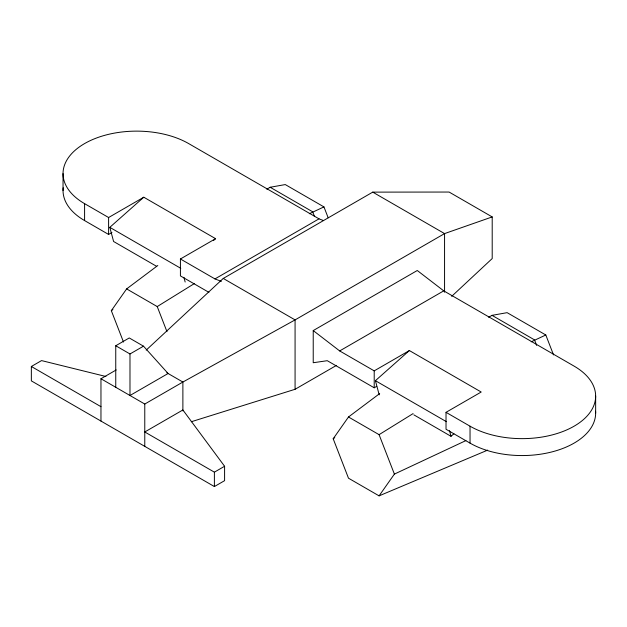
<?xml version="1.0" encoding="UTF-8"?>
<svg xmlns="http://www.w3.org/2000/svg" width="627" height="627" viewBox="0 0 627 627"><rect width="100%" height="100%" fill="white"/><g stroke="black" fill="none" stroke-linecap="round" stroke-linejoin="round"><path stroke-width="0.94" d="M123.495 342.044L111.324 310.671L126.63 288.906L157.816 265.495M487.688 450.115L379.084 495.863L348.487 478.197L333.188 438.759L348.487 416.994L379.672 393.584M379.084 495.863L394.391 474.098L465.885 440.601M451.675 296.352L492.203 258.559L492.203 216.926L449.112 192.05L372.751 192.128L223.259 278.443L146.209 350.109M156.687 266.373L113.597 241.497L109.803 227.342L143.779 197.215L215.594 238.675L213.431 240.596M379.202 394.845L375.408 380.683L409.384 350.556L481.199 392.024L446.024 412.331L446.024 429.252L470.038 443.117A73.578 42.479 0 0 0 551.697 451.965A73.578 42.479 0 0 0 595.579 411.241M413.844 414.839L451.017 436.306L453.909 433.743M111.324 310.671L112.915 309.542M333.188 438.759L334.771 437.63M126.63 288.906L157.228 306.572L194.558 283.459M348.487 416.994L379.084 434.66L413.091 413.601M323.571 220.602L319.01 218.839L188.649 143.575A73.578 42.479 0 0 0 84.59 143.575A73.578 42.479 0 0 0 84.59 203.657L108.604 217.522L143.779 197.215M63.194 187.771A73.578 42.479 0 0 0 84.59 220.579L108.604 234.443L111.959 232.515M266.82 189.197L270.166 187.261L285.269 184.573L323.947 206.902L328.172 217.781M208.916 292.354L180.419 275.904L180.419 258.982L215.594 238.675M224.591 466.269L214.387 472.162L144.774 431.972L182.88 409.972L224.591 466.269L224.591 480.666L214.387 486.56L31.35 380.879L31.35 366.489L41.554 360.596L105.932 376.498M309.323 213.736L323.947 206.902M180.419 258.982L214.951 278.921L319.01 218.839M115.752 387.282L115.752 345.751L129.256 337.953L143.497 346.175L168.091 373.504L129.985 395.504L129.985 353.973L143.497 346.175M100.963 421.07L100.963 378.747L116.207 369.946M100.963 378.747L144.774 404.039L182.88 382.039L295.074 319.903L444.567 233.597L492.203 216.926M376.725 386.342L374.209 387.792L327.278 360.697L313.226 362.735L313.226 330.578L417.276 270.503L443.736 290.857L574.097 366.121A73.578 42.479 0 0 1 574.097 426.195A73.578 42.479 0 0 1 470.038 426.195L446.024 412.331M313.226 330.578L339.677 350.932L443.736 290.857M191.29 421.736L295.074 389.289L336.464 365.392M339.677 350.932L374.209 370.863L409.384 350.556M488.676 317.286L492.023 315.35L507.125 312.661L545.803 334.99L553.539 354.929M531.179 341.825L545.803 334.99M214.951 278.921L221.339 281.382M372.751 192.128L444.567 233.597L444.567 292.229M270.166 187.261L312.669 211.801L314.44 216.362M492.023 315.35L534.525 339.889L536.649 345.367M223.259 278.443L295.074 319.903L295.074 389.289M109.803 227.342L180.772 268.317M375.408 380.683L446.377 421.657M166.868 372.799L182.88 382.039L182.88 410.897M115.752 345.751L129.985 353.973M31.35 366.489L100.963 406.68M379.084 434.66L394.391 474.098M157.228 306.572L166.97 331.667M449.496 430.639L451.017 436.306M183.899 277.299L185.161 282.017M595.65 396.154L595.65 413.075M470.038 426.195L470.038 443.117M374.209 370.863L374.209 387.792M214.387 472.162L214.387 486.56M144.774 404.039L144.774 446.361M108.604 217.522L108.604 234.443M84.59 203.657L84.59 220.579M63.037 173.616L63.037 190.537"/></g></svg>
